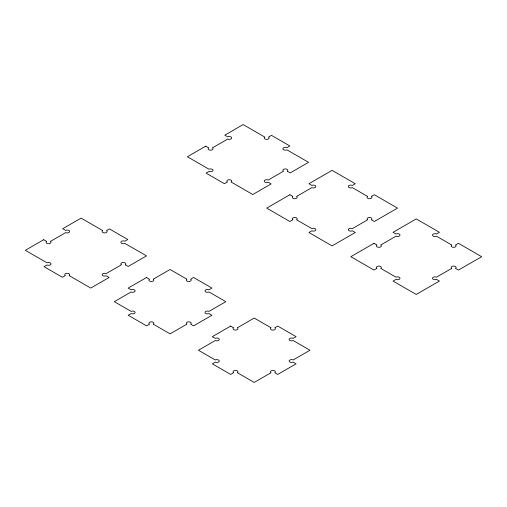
<?xml version="1.0" encoding="UTF-8"?>
<svg xmlns="http://www.w3.org/2000/svg" width="507" height="507" viewBox="0 0 507 507"><rect width="100%" height="100%" fill="white"/><g stroke="black" fill="none" stroke-linecap="round" stroke-linejoin="round"><path stroke-width="0.76" d="M43.703 239.71L25.35 250.306L46.986 262.797A2.446 1.413 0 0 1 50.32 262.924A2.446 1.413 0 0 1 50.32 264.857A2.446 1.413 0 0 1 46.986 264.984L44.046 266.676L62.399 277.272L65.34 275.58A2.446 1.413 0 0 1 65.561 273.653A2.446 1.413 0 0 1 68.901 273.653A2.446 1.413 0 0 1 69.123 275.58L90.759 288.071L109.113 277.475L106.172 275.776A2.446 1.413 0 0 1 102.839 275.65A2.446 1.413 0 0 1 102.839 273.717A2.446 1.413 0 0 1 106.172 273.59L121.433 264.787A2.446 1.413 0 0 1 121.648 262.86A2.446 1.413 0 0 1 124.995 262.86A2.446 1.413 0 0 1 125.216 264.787L128.151 266.479L146.504 255.883L124.874 243.392A2.446 1.413 0 0 1 121.534 243.265A2.446 1.413 0 0 1 121.534 241.338A2.446 1.413 0 0 1 124.874 241.205L127.808 239.513L109.455 228.917L106.521 230.609A2.446 1.413 0 0 1 106.299 232.536A2.446 1.413 0 0 1 102.953 232.536A2.446 1.413 0 0 1 102.731 230.609L81.101 218.118L62.741 228.72L65.682 230.412A2.446 1.413 0 0 1 69.015 230.539A2.446 1.413 0 0 1 69.015 232.472A2.446 1.413 0 0 1 65.682 232.599L50.427 241.408A2.446 1.413 0 0 1 50.206 243.335A2.446 1.413 0 0 1 46.866 243.335A2.446 1.413 0 0 1 46.644 241.408L43.703 239.71M205.747 146.155L187.394 156.752L209.023 169.243A2.446 1.413 0 0 1 212.363 169.37A2.446 1.413 0 0 1 212.363 171.303A2.446 1.413 0 0 1 209.023 171.429L206.089 173.128L224.443 183.724L227.377 182.026A2.446 1.413 0 0 1 227.599 180.099A2.446 1.413 0 0 1 230.945 180.099A2.446 1.413 0 0 1 231.167 182.026L252.797 194.517L271.15 183.921L268.216 182.222A2.446 1.413 0 0 1 264.882 182.095A2.446 1.413 0 0 1 264.882 180.169A2.446 1.413 0 0 1 268.216 180.036L283.47 171.233A2.446 1.413 0 0 1 283.692 169.306A2.446 1.413 0 0 1 287.032 169.306A2.446 1.413 0 0 1 287.254 171.233L290.194 172.925L308.548 162.329L286.911 149.838A2.446 1.413 0 0 1 283.578 149.711A2.446 1.413 0 0 1 283.578 147.784A2.446 1.413 0 0 1 286.911 147.657L289.852 145.959L271.498 135.363L268.558 137.061A2.446 1.413 0 0 1 268.336 138.981A2.446 1.413 0 0 1 264.996 138.981A2.446 1.413 0 0 1 264.774 137.061L243.138 124.57L224.785 135.166L227.725 136.858A2.446 1.413 0 0 1 231.059 136.985A2.446 1.413 0 0 1 231.059 138.918A2.446 1.413 0 0 1 227.725 139.045L212.465 147.854A2.446 1.413 0 0 1 212.249 149.78A2.446 1.413 0 0 1 208.903 149.78A2.446 1.413 0 0 1 208.681 147.854L205.747 146.155M146.536 277.494L128.182 288.09L131.123 289.782A2.446 1.413 0 0 1 134.456 289.909A2.446 1.413 0 0 1 134.456 291.842A2.446 1.413 0 0 1 131.123 291.969L114.316 301.671L131.123 311.374A2.446 1.413 0 0 1 134.456 311.501A2.446 1.413 0 0 1 134.456 313.427A2.446 1.413 0 0 1 131.123 313.56L128.182 315.253L146.536 325.849L149.476 324.157A2.446 1.413 0 0 1 149.698 322.23A2.446 1.413 0 0 1 153.038 322.23A2.446 1.413 0 0 1 153.26 324.157L170.067 333.859L186.868 324.157A2.446 1.413 0 0 1 187.089 322.23A2.446 1.413 0 0 1 190.436 322.23A2.446 1.413 0 0 1 190.651 324.157L193.592 325.849L211.945 315.253L209.011 313.56A2.446 1.413 0 0 1 205.671 313.427A2.446 1.413 0 0 1 205.671 311.501A2.446 1.413 0 0 1 209.011 311.374L225.811 301.671L209.011 291.969A2.446 1.413 0 0 1 205.671 291.842A2.446 1.413 0 0 1 205.671 289.909A2.446 1.413 0 0 1 209.011 289.782L211.945 288.09L193.592 277.494L190.651 279.186A2.446 1.413 0 0 1 190.436 281.112A2.446 1.413 0 0 1 187.089 281.112A2.446 1.413 0 0 1 186.868 279.186L170.067 269.483L153.26 279.186A2.446 1.413 0 0 1 153.038 281.112A2.446 1.413 0 0 1 149.698 281.112A2.446 1.413 0 0 1 149.476 279.186L146.536 277.494M289.884 194.732L266.695 208.117L289.884 221.502L292.818 219.81A2.446 1.413 0 0 1 293.04 217.883A2.446 1.413 0 0 1 296.38 217.883A2.446 1.413 0 0 1 296.601 219.81L311.856 228.613A2.446 1.413 0 0 1 315.196 228.739A2.446 1.413 0 0 1 315.196 230.672A2.446 1.413 0 0 1 311.856 230.799L308.921 232.498L332.104 245.882L355.287 232.498L352.352 230.799A2.446 1.413 0 0 1 349.019 230.672A2.446 1.413 0 0 1 349.019 228.739A2.446 1.413 0 0 1 352.352 228.613L367.607 219.81A2.446 1.413 0 0 1 367.829 217.883A2.446 1.413 0 0 1 371.168 217.883A2.446 1.413 0 0 1 371.39 219.81L374.331 221.502L397.513 208.117L374.331 194.732L371.39 196.431A2.446 1.413 0 0 1 371.168 198.351A2.446 1.413 0 0 1 367.829 198.351A2.446 1.413 0 0 1 367.607 196.431L352.352 187.622A2.446 1.413 0 0 1 349.019 187.495A2.446 1.413 0 0 1 349.019 185.562A2.446 1.413 0 0 1 352.352 185.435L355.287 183.737L332.104 170.352L308.921 183.737L311.856 185.435A2.446 1.413 0 0 1 315.196 185.562A2.446 1.413 0 0 1 315.196 187.495A2.446 1.413 0 0 1 311.856 187.622L296.601 196.431A2.446 1.413 0 0 1 296.38 198.351A2.446 1.413 0 0 1 293.04 198.351A2.446 1.413 0 0 1 292.818 196.431L289.884 194.732M230.672 326.064L212.319 336.661L215.26 338.359A2.446 1.413 0 0 1 218.593 338.486A2.446 1.413 0 0 1 218.593 340.419A2.446 1.413 0 0 1 215.26 340.546L198.452 350.248L215.26 359.951A2.446 1.413 0 0 1 218.593 360.078A2.446 1.413 0 0 1 218.593 362.004A2.446 1.413 0 0 1 215.26 362.131L212.319 363.83L230.672 374.426L233.613 372.727A2.446 1.413 0 0 1 233.835 370.807A2.446 1.413 0 0 1 237.175 370.807A2.446 1.413 0 0 1 237.396 372.727L254.203 382.43L271.004 372.727A2.446 1.413 0 0 1 271.226 370.807A2.446 1.413 0 0 1 274.572 370.807A2.446 1.413 0 0 1 274.788 372.727L277.728 374.426L296.082 363.83L293.147 362.131A2.446 1.413 0 0 1 289.808 362.004A2.446 1.413 0 0 1 289.808 360.078A2.446 1.413 0 0 1 293.147 359.951L309.948 350.248L293.147 340.546A2.446 1.413 0 0 1 289.808 340.419A2.446 1.413 0 0 1 289.808 338.486A2.446 1.413 0 0 1 293.147 338.359L296.082 336.661L277.728 326.064L274.788 327.763A2.446 1.413 0 0 1 274.572 329.689A2.446 1.413 0 0 1 271.226 329.689A2.446 1.413 0 0 1 271.004 327.763L254.203 318.06L237.396 327.763A2.446 1.413 0 0 1 237.175 329.689A2.446 1.413 0 0 1 233.835 329.689A2.446 1.413 0 0 1 233.613 327.763L230.672 326.064M374.02 243.309L350.831 256.694L374.02 270.079L376.954 268.38A2.446 1.413 0 0 1 377.176 266.46A2.446 1.413 0 0 1 380.516 266.46A2.446 1.413 0 0 1 380.738 268.38L395.992 277.19A2.446 1.413 0 0 1 399.332 277.316A2.446 1.413 0 0 1 399.332 279.249A2.446 1.413 0 0 1 395.992 279.376L393.058 281.068L416.241 294.459L439.423 281.068L436.489 279.376A2.446 1.413 0 0 1 433.155 279.249A2.446 1.413 0 0 1 433.155 277.316A2.446 1.413 0 0 1 436.489 277.19L451.743 268.38A2.446 1.413 0 0 1 451.965 266.46A2.446 1.413 0 0 1 455.305 266.46A2.446 1.413 0 0 1 455.527 268.38L458.467 270.079L481.65 256.694L458.467 243.309L455.527 245.001A2.446 1.413 0 0 1 455.305 246.928A2.446 1.413 0 0 1 451.965 246.928A2.446 1.413 0 0 1 451.743 245.001L436.489 236.199A2.446 1.413 0 0 1 433.155 236.072A2.446 1.413 0 0 1 433.155 234.139A2.446 1.413 0 0 1 436.489 234.012L439.423 232.314L416.241 218.929L393.058 232.314L395.992 234.012A2.446 1.413 0 0 1 399.332 234.139A2.446 1.413 0 0 1 399.332 236.072A2.446 1.413 0 0 1 395.992 236.199L380.738 245.001A2.446 1.413 0 0 1 380.516 246.928A2.446 1.413 0 0 1 377.176 246.928A2.446 1.413 0 0 1 376.954 245.001L374.02 243.309"/></g></svg>
